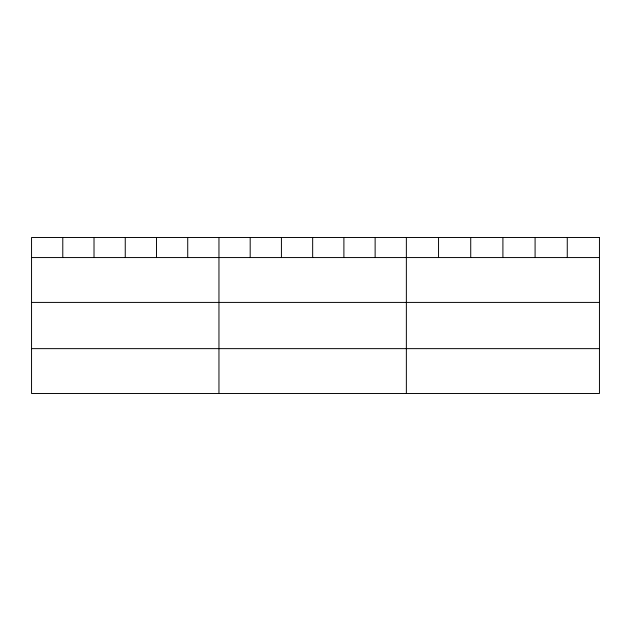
<?xml version="1.0" encoding="UTF-8"?>
<svg xmlns="http://www.w3.org/2000/svg" width="631" height="631" viewBox="0 0 631 631"><rect width="100%" height="100%" fill="white"/><g stroke="black" fill="none" stroke-linecap="round" stroke-linejoin="round"><path stroke-width="0.95" d="M31.55 257.558L599.45 257.558M31.55 302.415L599.45 302.415M31.55 348.635L599.45 348.635M567.269 237.508L567.269 257.558M535.088 237.508L535.088 257.558M502.907 237.508L502.907 257.558M470.726 237.508L470.726 257.558M438.545 237.508L438.545 257.558M406.364 237.508L406.364 393.492M375.13 237.508L375.13 257.558M343.895 237.508L343.895 257.558M312.66 237.508L312.66 257.558M281.426 237.508L281.426 257.558M250.191 237.508L250.191 257.558M218.957 237.508L218.957 393.492M187.722 237.508L187.722 257.558M156.488 237.508L156.488 257.558M125.254 237.508L125.254 257.558M94.019 237.508L94.019 257.558M62.784 237.508L62.784 257.558M599.45 237.508L31.55 237.508L31.55 393.492L599.45 393.492L599.45 237.508"/></g></svg>
